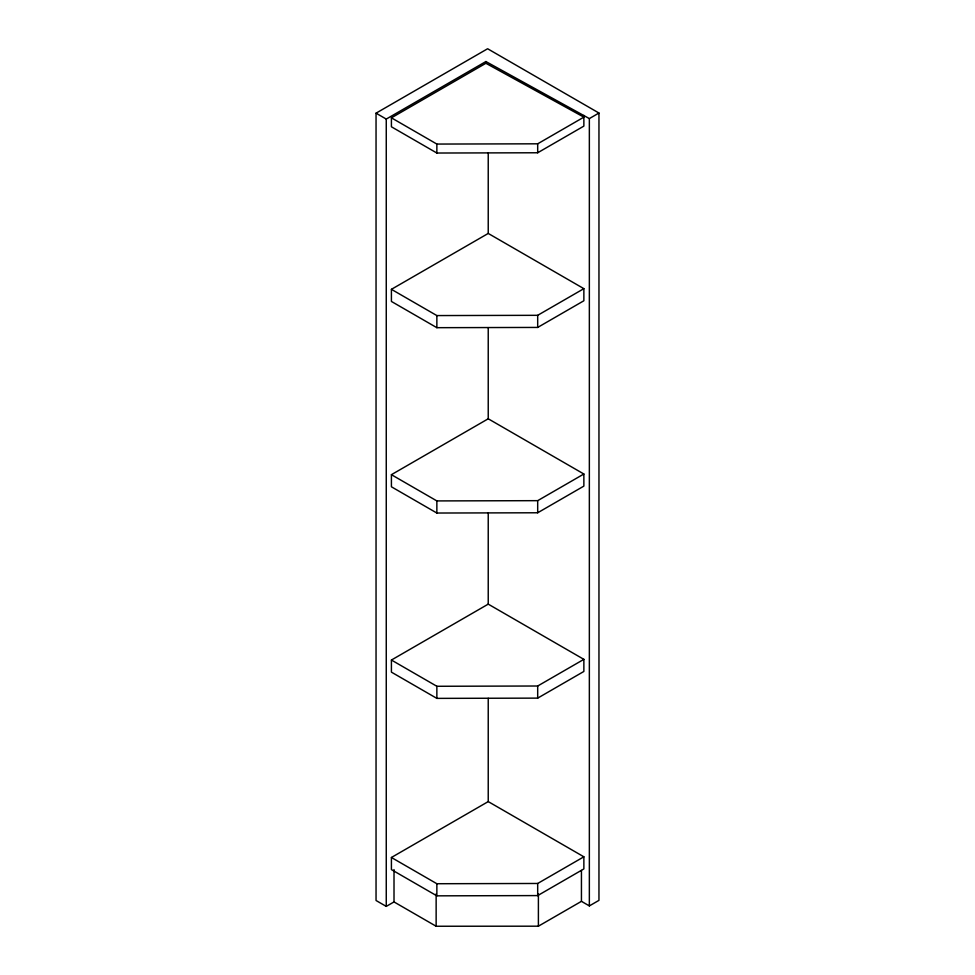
<?xml version="1.0" encoding="UTF-8"?>
<svg xmlns="http://www.w3.org/2000/svg" width="975" height="975" viewBox="0 0 975 975"><rect width="100%" height="100%" fill="white"/><g stroke="black" fill="none" stroke-linecap="round" stroke-linejoin="round"><path stroke-width="1.46" d="M376.045 113.173L487.622 48.75L598.955 113.027L598.955 900.364L589.351 905.909L581.441 901.339L538.395 926.189L436.142 926.25L394.01 901.924L386.258 906.397L376.045 900.498L376.045 113.173L386.258 119.072L485.891 61.547L589.351 118.584L598.955 113.027M391.414 117.829L485.891 63.278L583.867 117.146L537.688 143.812L436.861 144.068L391.414 117.829L391.414 126.787L436.861 153.026L537.688 152.77L583.867 126.104L583.867 115.416M391.414 289.331L488.231 233.439L583.867 288.661L583.867 300.763L537.688 327.429L436.861 327.685L391.414 301.446L391.414 289.331L436.861 315.571L537.688 315.315L583.867 288.661M391.414 474.679L488.231 418.787L583.867 474.008L583.867 486.111L537.688 512.777L436.861 513.033L391.414 486.793L391.414 474.679L436.861 500.918L537.688 500.663L583.867 474.008M391.414 660.038L488.231 604.134L583.867 659.356L583.867 671.458L537.688 698.124L436.861 698.38L391.414 672.141L391.414 660.038L436.861 686.278L537.688 686.01L583.867 659.356M391.414 857.488L488.231 801.596L583.867 856.806L583.867 868.92L537.688 895.586L436.861 895.842L391.414 869.602L391.414 857.488L436.861 883.728L537.688 883.472L583.867 856.806M589.351 118.584L589.351 905.909M581.441 870.456L581.441 901.339M538.395 893.843L538.395 926.189M537.688 143.812L537.688 152.77M537.688 315.315L537.688 327.429M537.688 500.663L537.688 512.777M537.688 686.01L537.688 698.124M537.688 883.472L537.688 895.586M488.231 152.917L488.231 233.439M488.231 327.612L488.231 418.787M488.231 512.96L488.231 604.134M488.231 698.283L488.231 801.596M485.891 61.547L485.891 63.278M436.861 144.068L436.861 153.026M436.861 315.571L436.861 327.685M436.861 500.918L436.861 513.033M436.861 686.278L436.861 698.38M436.861 883.728L436.861 895.842M436.142 893.904L436.142 926.25M394.01 869.578L394.01 901.924M386.258 119.072L386.258 906.397"/></g></svg>
